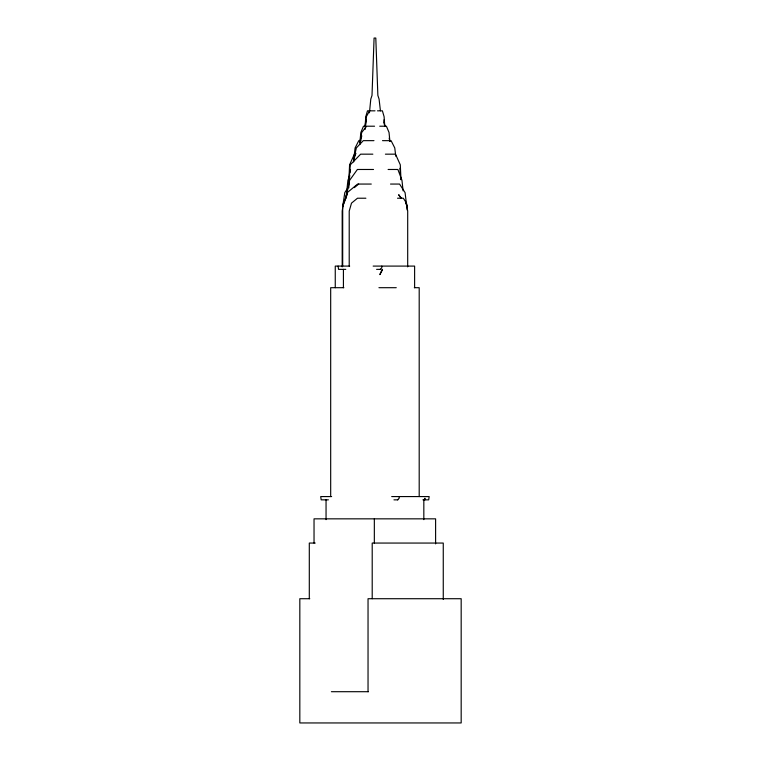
<?xml version="1.0" encoding="UTF-8"?>
<svg xmlns="http://www.w3.org/2000/svg" width="761" height="761" viewBox="0 0 761 761"><rect width="100%" height="100%" fill="white"/><g stroke="black" fill="none" stroke-linecap="round" stroke-linejoin="round"><path stroke-width="1.14" d="M342.697 266.093L342.697 206.507L346.017 197.85L347.92 180.309L349.537 175.981M349.718 175.144L348.776 187.91M350.022 172.852L350.498 169.408M343.382 203.139L342.184 211.092L342.184 266.864M366.364 119.877L365.118 129.418M347.397 193.465L346.017 197.85L346.645 194.721M346.017 197.85L349.632 180.309L357.385 169.475L373.527 169.475M361.77 135.829L359.848 144.533M424.457 499.844L424.942 498.208L424.942 499.844M355.91 153.294L353.694 159.724L353.694 161.912M382.146 269.28L379.863 274.607L382.517 269.794M354.388 154.169L349.584 164.814L348.776 182.031L350.317 164.814L360.628 154.169L372.852 154.169M369.542 110.83L366.345 116.699L365.118 126.212L365.765 116.699L367.477 110.83L375.011 110.83M347.244 188.823L344.8 192.638L342.697 206.507L347.235 192.638L357.622 184.057L371.282 184.057M380.234 269.365L381.794 267.729L381.794 266.093M397.603 499.844L399.173 498.208L399.173 496.572M354.35 187.634L358.678 184.057M377.466 110.83L382.403 110.83L384.105 116.699L384.762 126.212L383.925 121.988M365.765 126.212L363.473 126.212L360.847 132.462L359.848 142.573L361.722 132.462L366.65 126.212L374.564 126.212M379.72 126.212L386.407 126.212L389.033 132.462L389.917 141.451M360.8 140.652L358.792 140.652L355.102 147.938L353.694 159.724L356.338 147.938L363.273 140.652L373.974 140.652M382.507 140.652L391.078 140.652L394.769 147.938L395.758 156.186M385.408 154.169L395.492 154.169L400.296 164.814L400.99 179.739L400.686 177.437M388.1 169.475L397.898 169.475L401.96 180.309L403.102 190.84M390.507 184.057L399.573 184.057L405.08 192.638L407.183 210.007M365.898 198.221L357.48 198.221L351.496 203.139L349.213 211.092L349.213 266.093M397.508 198.221L403.34 198.221L406.488 203.139L407.696 211.092L407.696 266.864M349.67 266.093L335.259 266.093L335.259 287.696M373.147 266.093L414.612 266.093L414.612 287.696M345.779 269.365L338.569 269.365L338.084 266.093M376.581 269.365L380.49 269.365M343.877 287.696L330.683 287.696L330.683 496.572M378.94 287.696L396.262 287.696M414.307 287.696L419.197 287.696L419.197 496.572M331.634 496.572L320.704 496.572L321.19 499.844L328.4 499.844M391.687 496.572L429.166 496.572L428.681 499.844L422.916 499.844M393.96 499.844L397.86 499.844M315.216 543.059L309.299 543.059L309.299 598.717M309.765 598.717L299.824 598.717L299.824 722.95L461.176 722.95L461.176 598.717L368.039 598.717L368.039 691.701M331.396 691.701L368.495 691.701M401.408 198.221L398.659 194.692L400.952 198.269M405.936 203.263L407.183 206.507L406.136 203.301M389.194 138.074L389.822 141.451M383.944 119.877L384.762 126.212M380.424 110.83L379.073 99.063L377.865 95.429L375.801 38.05L374.079 38.05L372.005 95.429L370.797 99.063L369.446 112.79M399.867 168.257L400.276 172.852M443.263 599.506L443.263 543.059L372.205 543.059L372.205 598.717M435.606 543.887L435.606 518.84L314.036 518.84L314.036 543.059M423.829 499.844L423.829 519.639M374.336 518.84L374.336 543.059M343.42 269.365L343.42 287.696M326.05 499.844L326.05 519.639"/></g></svg>
